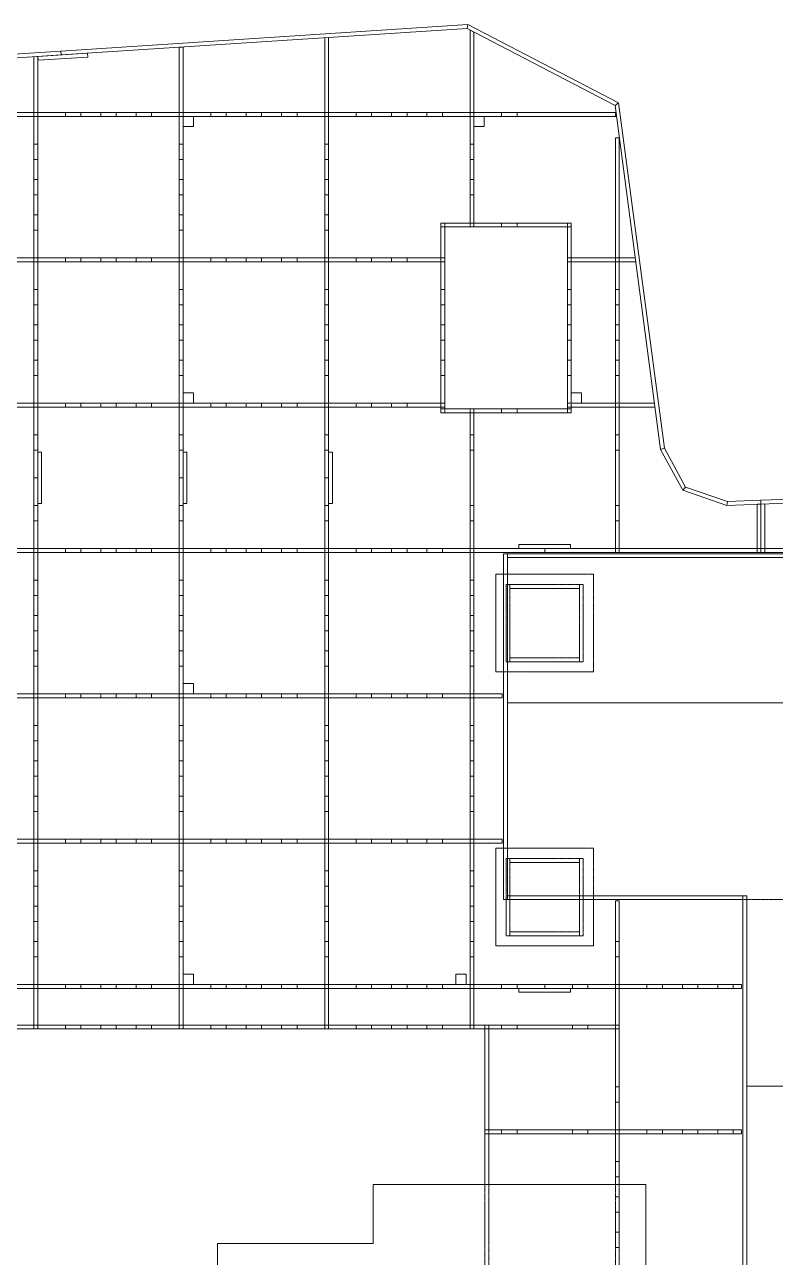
# Model space of a CAD drawing. Header units: millimetres. Extents: x -20225 to 19535, y -17853 to 10707.
# Drawn here: x -12379 to -9462, y 274 to 5066 of the extents above; entities that cross this region are included whole.
import ezdxf

# ---------------------------------------------------------------- set-up
doc = ezdxf.new("R2010")
doc.units = ezdxf.units.MM
doc.linetypes.add('HIDDEN', pattern=[1.905, 1.27, -0.635])

msp = doc.modelspace()

# ---------------------------------------------------------------- linework, layer by layer
at = {"linetype": 'Continuous', "lineweight": 15}
for p, q in [((-10656.1, 5066.2), (-12238.2, 4963.5)), ((-10659.3, 5051), (-12237.2, 4948.5)), ((-10656.1, 5066.2), (-10659.3, 5051)), ((-10084.6, 4752), (-10659.3, 5051)), ((-10070.8, 4761.7), (-10656.1, 5066.2)), ((-10633, 5037.3), (-10648, 5045.1)), ((-10648, 5045.1), (-10648, 4724.7)), ((-10633, 4724.7), (-10633, 5037.3)), ((-11198, 5016), (-11213, 5015)), ((-11213, 5015), (-11213, 4724.7)), ((-11198, 4724.7), (-11198, 5016)), ((-12238.2, 4963.5), (-13820.3, 4860.8)), ((-12237.2, 4948.5), (-13815.1, 4846.1)), ((-12328, 4942.7), (-12343, 4941.7)), ((-12343, 4941.7), (-12343, 4724.7)), ((-12134.4, 4955.2), (-12328, 4942.7)), ((-12328, 4942.7), (-12327, 4927.7)), ((-12328, 4724.7), (-12328, 4942.7)), ((-12327, 4927.7), (-12133.5, 4940.2)), ((-12237.2, 4948.5), (-12238.2, 4963.5)), ((-12133.5, 4940.2), (-12134.4, 4955.2)), ((-11763, 4979.3), (-11778, 4978.4)), ((-11778, 4978.4), (-11778, 4724.7)), ((-11763, 4724.7), (-11763, 4979.3)), ((-10070.8, 4761.7), (-10084.6, 4752)), ((-9907.6, 3414.9), (-10084.6, 4752)), ((-9893.1, 3419.6), (-10070.8, 4761.7)), ((-10081, 4724.7), (-12618, 4724.7)), ((-12618, 4709.7), (-10079, 4709.7)), ((-12328, 4724.7), (-12343, 4724.7)), ((-12343, 4709.7), (-12328, 4709.7)), ((-12343, 4709.7), (-12343, 4159.7)), ((-12328, 4159.7), (-12328, 4709.7)), ((-11763, 4724.7), (-11778, 4724.7)), ((-11778, 4709.7), (-11763, 4709.7)), ((-11778, 4709.7), (-11778, 4159.7)), ((-11723, 4709.7), (-11763, 4709.7)), ((-11763, 4709.7), (-11763, 4669.7)), ((-11763, 4159.7), (-11763, 4709.7)), ((-11723, 4669.7), (-11723, 4709.7)), ((-11198, 4724.7), (-11213, 4724.7)), ((-11213, 4709.7), (-11198, 4709.7)), ((-11213, 4709.7), (-11213, 4159.7)), ((-11198, 4159.7), (-11198, 4709.7)), ((-10648, 4724.7), (-10633, 4724.7)), ((-10648, 4709.7), (-10648, 4294.7)), ((-10633, 4709.7), (-10648, 4709.7)), ((-10593, 4709.7), (-10633, 4709.7)), ((-10633, 4709.7), (-10633, 4669.7)), ((-10633, 4294.7), (-10633, 4709.7)), ((-10593, 4669.7), (-10593, 4709.7)), ((-10079, 4709.7), (-10081, 4724.7)), ((-11763, 4669.7), (-11723, 4669.7)), ((-10633, 4669.7), (-10593, 4669.7)), ((-10083, 4626.6), (-10068, 4626.6)), ((-10083, 4626.6), (-10083, 4159.7)), ((-10068, 4159.7), (-10068, 4626.6)), ((-10761.3, 4294.7), (-10761.3, 4279.7)), ((-10255, 4294.7), (-10761.3, 4294.7)), ((-10761.3, 4279.7), (-10761.3, 4159.7)), ((-10761.3, 4279.7), (-10746.3, 4279.7)), ((-10761.3, 4279.7), (-10255, 4279.7)), ((-10746.3, 4159.7), (-10746.3, 4279.7)), ((-10633, 4294.7), (-10648, 4294.7)), ((-10270, 4279.7), (-10270, 4159.7)), ((-10270, 4279.7), (-10255, 4279.7)), ((-10255, 4279.7), (-10255, 4294.7)), ((-10255, 4159.7), (-10255, 4279.7)), ((-10746.3, 4159.7), (-12618, 4159.7)), ((-12618, 4144.7), (-10746.3, 4144.7)), ((-12328, 4159.7), (-12343, 4159.7)), ((-12343, 4144.7), (-12343, 3594.7)), ((-12343, 4144.7), (-12328, 4144.7)), ((-12328, 3594.7), (-12328, 4144.7)), ((-11763, 4159.7), (-11778, 4159.7)), ((-11778, 4144.7), (-11763, 4144.7)), ((-11778, 4144.7), (-11778, 3594.7)), ((-11763, 3594.7), (-11763, 4144.7)), ((-11198, 4159.7), (-11213, 4159.7)), ((-11213, 4144.7), (-11213, 3594.7)), ((-11213, 4144.7), (-11198, 4144.7)), ((-11198, 3594.7), (-11198, 4144.7)), ((-10746.3, 4159.7), (-10761.3, 4159.7)), ((-10761.3, 4144.7), (-10761.3, 3594.7)), ((-10746.3, 4144.7), (-10761.3, 4144.7)), ((-10746.3, 4159.7), (-10746.3, 4144.7)), ((-10746.3, 3594.7), (-10746.3, 4144.7)), ((-10006.2, 4159.7), (-10270, 4159.7)), ((-10270, 4144.7), (-10270, 4159.7)), ((-10255, 4159.7), (-10270, 4159.7)), ((-10270, 4144.7), (-10004.2, 4144.7)), ((-10270, 4144.7), (-10270, 3594.7)), ((-10270, 4144.7), (-10255, 4144.7)), ((-10255, 3594.7), (-10255, 4144.7)), ((-10068, 4159.7), (-10083, 4159.7)), ((-10083, 4144.7), (-10068, 4144.7)), ((-10083, 4144.7), (-10083, 3594.7)), ((-10068, 3594.7), (-10068, 4144.7)), ((-10004.2, 4144.7), (-10006.2, 4159.7)), ((-10746.3, 3594.7), (-12618, 3594.7)), ((-12328, 3594.7), (-12343, 3594.7)), ((-11763, 3594.7), (-11778, 3594.7)), ((-11723, 3634.7), (-11763, 3634.7)), ((-11763, 3634.7), (-11763, 3594.7)), ((-11763, 3594.7), (-11723, 3594.7)), ((-11723, 3594.7), (-11723, 3634.7)), ((-11198, 3594.7), (-11213, 3594.7)), ((-10746.3, 3594.7), (-10761.3, 3594.7)), ((-10746.3, 3594.7), (-10746.3, 3579.7)), ((-10270, 3579.7), (-10270, 3594.7)), ((-9931.4, 3594.7), (-10270, 3594.7)), ((-10255, 3594.7), (-10270, 3594.7)), ((-10215, 3634.7), (-10255, 3634.7)), ((-10255, 3634.7), (-10255, 3594.7)), ((-10255, 3594.7), (-10215, 3594.7)), ((-10215, 3594.7), (-10215, 3634.7)), ((-10068, 3594.7), (-10083, 3594.7)), ((-9929.4, 3579.7), (-9931.4, 3594.7)), ((-12618, 3579.7), (-10746.3, 3579.7)), ((-12343, 3579.7), (-12328, 3579.7)), ((-12343, 3579.7), (-12343, 3304.7)), ((-12328, 3304.7), (-12328, 3579.7)), ((-11778, 3579.7), (-11763, 3579.7)), ((-11778, 3579.7), (-11778, 3304.7)), ((-11763, 3304.7), (-11763, 3579.7)), ((-11213, 3579.7), (-11213, 3304.7)), ((-11213, 3579.7), (-11198, 3579.7)), ((-11198, 3304.7), (-11198, 3579.7)), ((-10746.3, 3579.7), (-10761.3, 3579.7)), ((-10761.3, 3579.7), (-10761.3, 3572.4)), ((-10746.3, 3572.4), (-10761.3, 3572.4)), ((-10761.3, 3572.4), (-10761.3, 3557.4)), ((-10255, 3572.4), (-10761.3, 3572.4)), ((-10761.3, 3557.4), (-10255, 3557.4)), ((-10746.3, 3572.4), (-10746.3, 3579.7)), ((-10648, 3557.4), (-10633, 3557.4)), ((-10648, 3557.4), (-10648, 3029.7)), ((-10633, 3029.7), (-10633, 3557.4)), ((-10270, 3579.7), (-9929.4, 3579.7)), ((-10270, 3579.7), (-10270, 3572.4)), ((-10270, 3579.7), (-10255, 3579.7)), ((-10255, 3572.4), (-10270, 3572.4)), ((-10255, 3572.4), (-10255, 3579.7)), ((-10255, 3557.4), (-10255, 3572.4)), ((-10083, 3579.7), (-10068, 3579.7)), ((-10083, 3579.7), (-10083, 3029.7)), ((-10068, 3029.7), (-10068, 3579.7)), ((-12313, 3404.7), (-12328, 3404.7)), ((-12328, 3404.7), (-12328, 3204.7)), ((-12313, 3204.7), (-12313, 3404.7)), ((-11748, 3404.7), (-11763, 3404.7)), ((-11763, 3404.7), (-11763, 3204.7)), ((-11748, 3204.7), (-11748, 3404.7)), ((-11183, 3404.7), (-11198, 3404.7)), ((-11198, 3404.7), (-11198, 3204.7)), ((-11183, 3204.7), (-11183, 3404.7)), ((-9893.1, 3419.6), (-9907.6, 3414.9)), ((-9820.9, 3256.4), (-9907.6, 3414.9)), ((-9810.5, 3268.6), (-9893.1, 3419.6)), ((-12343, 3304.7), (-12343, 3029.7)), ((-12328, 3304.7), (-12343, 3304.7)), ((-12328, 3029.7), (-12328, 3304.7)), ((-11778, 3304.7), (-11778, 3029.7)), ((-11763, 3304.7), (-11778, 3304.7)), ((-11763, 3029.7), (-11763, 3304.7)), ((-11198, 3304.7), (-11213, 3304.7)), ((-11213, 3304.7), (-11213, 3029.7)), ((-11198, 3029.7), (-11198, 3304.7)), ((-9820.9, 3256.4), (-9810.5, 3268.6)), ((-9647.9, 3212.5), (-9810.5, 3268.6)), ((-8086.1, 3269.9), (-9518, 3217.3)), ((-9650.1, 3197.4), (-9820.9, 3256.4)), ((-9650.1, 3197.4), (-9647.9, 3212.5)), ((-9518, 3217.3), (-9647.9, 3212.5)), ((-8082.6, 3255), (-9518, 3202.3)), ((-9518, 3202.3), (-9518, 3217.3)), ((-12328, 3204.7), (-12313, 3204.7)), ((-11763, 3204.7), (-11748, 3204.7)), ((-11198, 3204.7), (-11183, 3204.7)), ((-9518, 3202.3), (-9650.1, 3197.4)), ((-9518, 3202.3), (-9533, 3201.7)), ((-9533, 3201.7), (-9533, 3029.7)), ((-9503, 3202.8), (-9518, 3202.3)), ((-9518, 3202.3), (-9518, 3029.7)), ((-9503, 3029.7), (-9503, 3202.8)), ((-10358, 3029.7), (-12618, 3029.7)), ((-12328, 3029.7), (-12343, 3029.7)), ((-11763, 3029.7), (-11778, 3029.7)), ((-11198, 3029.7), (-11213, 3029.7)), ((-10633, 3029.7), (-10648, 3029.7)), ((-10258, 3044.7), (-10458, 3044.7)), ((-10458, 3044.7), (-10458, 3029.7)), ((-10458, 3029.7), (-10258, 3029.7)), ((-10358, 3014.7), (-10358, 3029.7)), ((-9518, 3029.7), (-10358, 3029.7)), ((-10258, 3029.7), (-10258, 3044.7)), ((-10068, 3029.7), (-10083, 3029.7)), ((-9518, 3029.7), (-9533, 3029.7)), ((-9503, 3029.7), (-9518, 3029.7)), ((-8098, 3029.7), (-9518, 3029.7)), ((-9518, 3014.7), (-9518, 3029.7)), ((-12618, 3014.7), (-10358, 3014.7)), ((-12343, 3014.7), (-12328, 3014.7)), ((-12343, 3014.7), (-12343, 2464.7)), ((-12328, 2464.7), (-12328, 3014.7)), ((-11778, 3014.7), (-11763, 3014.7)), ((-11778, 3014.7), (-11778, 2464.7)), ((-11763, 2464.7), (-11763, 3014.7)), ((-11213, 3014.7), (-11198, 3014.7)), ((-11213, 3014.7), (-11213, 2464.7)), ((-11198, 2464.7), (-11198, 3014.7)), ((-10648, 3014.7), (-10633, 3014.7)), ((-10648, 3014.7), (-10648, 2464.7)), ((-10633, 2464.7), (-10633, 3014.7)), ((-10503, 3009.7), (-10518, 3009.7)), ((-10518, 3009.7), (-10518, 1664.7)), ((-10503, 1664.7), (-10503, 3009.7)), ((-10503, 3009.7), (-10503, 2994.7)), ((-9263, 3009.7), (-10503, 3009.7)), ((-10503, 2994.7), (-9263, 2994.7)), ((-10358, 3014.7), (-9518, 3014.7)), ((-9518, 3014.7), (-8098, 3014.7)), ((-10548, 2929.7), (-10518, 2929.7)), ((-10548, 2549.7), (-10548, 2929.7)), ((-10518, 2549.7), (-10548, 2549.7)), ((-11723, 2504.7), (-11763, 2504.7)), ((-11763, 2504.7), (-11763, 2464.7)), ((-11723, 2464.7), (-11723, 2504.7)), ((-10523, 2464.7), (-12618, 2464.7)), ((-12618, 2449.7), (-10523, 2449.7)), ((-12328, 2464.7), (-12343, 2464.7)), ((-12343, 2449.7), (-12343, 1899.7)), ((-12343, 2449.7), (-12328, 2449.7)), ((-12328, 1899.7), (-12328, 2449.7)), ((-11763, 2464.7), (-11778, 2464.7)), ((-11778, 2449.7), (-11778, 1899.7)), ((-11778, 2449.7), (-11763, 2449.7)), ((-11763, 2464.7), (-11723, 2464.7)), ((-11763, 1899.7), (-11763, 2449.7)), ((-11198, 2464.7), (-11213, 2464.7)), ((-11213, 2449.7), (-11198, 2449.7)), ((-11213, 2449.7), (-11213, 1899.7)), ((-11198, 1899.7), (-11198, 2449.7)), ((-10633, 2464.7), (-10648, 2464.7)), ((-10648, 2449.7), (-10633, 2449.7)), ((-10648, 2449.7), (-10648, 1899.7)), ((-10633, 1899.7), (-10633, 2449.7)), ((-10523, 2464.7), (-10523, 2449.7)), ((-9078, 2429.7), (-10503, 2429.7)), ((-10523, 1899.7), (-12618, 1899.7)), ((-12618, 1884.7), (-10523, 1884.7)), ((-12328, 1899.7), (-12343, 1899.7)), ((-12343, 1884.7), (-12328, 1884.7)), ((-12343, 1884.7), (-12343, 1334.7)), ((-12328, 1334.7), (-12328, 1884.7)), ((-11763, 1899.7), (-11778, 1899.7)), ((-11778, 1884.7), (-11778, 1334.7)), ((-11778, 1884.7), (-11763, 1884.7)), ((-11763, 1334.7), (-11763, 1884.7)), ((-11198, 1899.7), (-11213, 1899.7)), ((-11213, 1884.7), (-11198, 1884.7)), ((-11213, 1884.7), (-11213, 1334.7)), ((-11198, 1334.7), (-11198, 1884.7)), ((-10633, 1899.7), (-10648, 1899.7)), ((-10648, 1884.7), (-10633, 1884.7)), ((-10648, 1884.7), (-10648, 1334.7)), ((-10633, 1334.7), (-10633, 1884.7)), ((-10523, 1899.7), (-10523, 1884.7)), ((-10548, 1484.7), (-10548, 1864.7)), ((-10548, 1864.7), (-10518, 1864.7)), ((-9588, 1679.7), (-10503, 1679.7)), ((-10503, 1679.7), (-10503, 1664.7)), ((-9588, 1679.7), (-9588, 174.7)), ((-9573, 1679.7), (-9588, 1679.7)), ((-9588, 1664.7), (-9588, 1679.7)), ((-9573, 174.7), (-9573, 1679.7)), ((-10518, 1664.7), (-10503, 1664.7)), ((-10503, 1664.7), (-9588, 1664.7)), ((-10168, 1664.7), (-10168, 1484.7)), ((-10068, 1659.7), (-10083, 1659.7)), ((-10083, 1659.7), (-10083, 1334.7)), ((-10068, 1334.7), (-10068, 1659.7)), ((-10168, 1484.7), (-10548, 1484.7)), ((-11723, 1374.7), (-11763, 1374.7)), ((-11763, 1374.7), (-11763, 1334.7)), ((-11723, 1334.7), (-11723, 1374.7)), ((-10663, 1374.7), (-10703, 1374.7)), ((-10703, 1374.7), (-10703, 1334.7)), ((-10663, 1334.7), (-10663, 1374.7)), ((-10358, 1334.7), (-12618, 1334.7)), ((-12618, 1319.7), (-10358, 1319.7)), ((-12328, 1334.7), (-12343, 1334.7)), ((-12343, 1319.7), (-12343, 1177.1)), ((-12343, 1319.7), (-12328, 1319.7)), ((-12328, 1177.1), (-12328, 1319.7)), ((-11763, 1334.7), (-11778, 1334.7)), ((-11778, 1319.7), (-11778, 1177.1)), ((-11778, 1319.7), (-11763, 1319.7)), ((-11763, 1334.7), (-11723, 1334.7)), ((-11763, 1177.1), (-11763, 1319.7)), ((-11198, 1334.7), (-11213, 1334.7)), ((-11213, 1319.7), (-11198, 1319.7)), ((-11213, 1319.7), (-11213, 1177.1)), ((-11198, 1177.1), (-11198, 1319.7)), ((-10703, 1334.7), (-10663, 1334.7)), ((-10633, 1334.7), (-10648, 1334.7)), ((-10648, 1319.7), (-10648, 1177.1)), ((-10648, 1319.7), (-10633, 1319.7)), ((-10633, 1177.1), (-10633, 1319.7)), ((-10458, 1319.7), (-10458, 1304.7)), ((-10258, 1319.7), (-10458, 1319.7)), ((-10458, 1304.7), (-10258, 1304.7)), ((-10358, 1319.7), (-10358, 1334.7)), ((-9593, 1334.7), (-10358, 1334.7)), ((-10358, 1319.7), (-9593, 1319.7)), ((-10258, 1304.7), (-10258, 1319.7)), ((-10083, 1334.7), (-10068, 1334.7)), ((-10083, 1319.7), (-10083, 1177.1)), ((-10068, 1319.7), (-10083, 1319.7)), ((-10068, 1177.1), (-10068, 1319.7)), ((-9593, 1334.7), (-9593, 1319.7)), ((-10068, 1177.1), (-12618, 1177.1)), ((-12618, 1162.1), (-10068, 1162.1)), ((-12328, 1177.1), (-12343, 1177.1)), ((-11763, 1177.1), (-11778, 1177.1)), ((-11198, 1177.1), (-11213, 1177.1)), ((-10633, 1177.1), (-10648, 1177.1)), ((-10575.5, 1162.1), (-10590.5, 1162.1)), ((-10590.5, 1162.1), (-10590.5, 769.7)), ((-10575.5, 769.7), (-10575.5, 1162.1)), ((-10068, 1177.1), (-10083, 1177.1)), ((-10083, 1162.1), (-10068, 1162.1)), ((-10083, 1162.1), (-10083, 769.7)), ((-10068, 1162.1), (-10068, 1177.1)), ((-10068, 769.7), (-10068, 1162.1)), ((-9573, 939.7), (-9078, 939.7)), ((-10575.5, 769.7), (-10590.5, 769.7)), ((-9593, 769.7), (-10590.5, 769.7)), ((-10590.5, 754.7), (-10590.5, 769.7)), ((-10083, 769.7), (-10068, 769.7)), ((-9593, 769.7), (-9593, 754.7)), ((-10590.5, 754.7), (-10575.5, 754.7)), ((-10590.5, 754.7), (-10590.5, 557.4)), ((-10590.5, 754.7), (-9593, 754.7)), ((-10575.5, 557.4), (-10575.5, 754.7)), ((-10083, 754.7), (-10083, 557.4)), ((-10068, 754.7), (-10083, 754.7)), ((-10068, 557.4), (-10068, 754.7)), ((-11024.7, 557.4), (-11024.7, 327.4)), ((-9964.7, 557.4), (-11024.7, 557.4)), ((-9964.7, -42.6), (-9964.7, 557.4)), ((-11024.7, 327.4), (-11629.7, 327.4)), ((-11629.7, 327.4), (-11629.7, -212.6))]:
    msp.add_line(p, q, dxfattribs=at)
at = {"linetype": 'HIDDEN', "lineweight": 0}
for p, q in [((-12343, 4709.7), (-12343, 4724.7)), ((-12328, 4724.7), (-12328, 4709.7)), ((-12220.5, 4724.7), (-12220.5, 4709.7)), ((-12160.5, 4709.7), (-12160.5, 4724.7)), ((-12083, 4724.7), (-12083, 4709.7)), ((-12023, 4709.7), (-12023, 4724.7)), ((-11945.5, 4724.7), (-11945.5, 4709.7)), ((-11885.5, 4709.7), (-11885.5, 4724.7)), ((-11778, 4709.7), (-11778, 4724.7)), ((-11763, 4724.7), (-11763, 4709.7)), ((-11655.5, 4724.7), (-11655.5, 4709.7)), ((-11595.5, 4709.7), (-11595.5, 4724.7)), ((-11518, 4724.7), (-11518, 4709.7)), ((-11458, 4709.7), (-11458, 4724.7)), ((-11380.5, 4724.7), (-11380.5, 4709.7)), ((-11320.5, 4709.7), (-11320.5, 4724.7)), ((-11213, 4709.7), (-11213, 4724.7)), ((-11198, 4724.7), (-11198, 4709.7)), ((-11090.5, 4724.7), (-11090.5, 4709.7)), ((-11030.5, 4709.7), (-11030.5, 4724.7)), ((-10953, 4724.7), (-10953, 4709.7)), ((-10893, 4709.7), (-10893, 4724.7)), ((-10815.5, 4724.7), (-10815.5, 4709.7)), ((-10755.5, 4709.7), (-10755.5, 4724.7)), ((-10648, 4709.7), (-10648, 4724.7)), ((-10633, 4724.7), (-10633, 4709.7)), ((-10525.5, 4724.7), (-10525.5, 4709.7)), ((-10465.5, 4709.7), (-10465.5, 4724.7)), ((-10083, 4709.7), (-10083, 4724.7)), ((-12328, 4602.2), (-12343, 4602.2)), ((-11763, 4602.2), (-11778, 4602.2)), ((-11198, 4602.2), (-11213, 4602.2)), ((-10633, 4602.2), (-10648, 4602.2)), ((-12343, 4542.2), (-12328, 4542.2)), ((-11778, 4542.2), (-11763, 4542.2)), ((-11213, 4542.2), (-11198, 4542.2)), ((-10648, 4542.2), (-10633, 4542.2)), ((-12328, 4464.7), (-12343, 4464.7)), ((-11763, 4464.7), (-11778, 4464.7)), ((-11198, 4464.7), (-11213, 4464.7)), ((-10633, 4464.7), (-10648, 4464.7)), ((-12343, 4404.7), (-12328, 4404.7)), ((-11778, 4404.7), (-11763, 4404.7)), ((-11213, 4404.7), (-11198, 4404.7)), ((-10648, 4404.7), (-10633, 4404.7)), ((-12328, 4327.2), (-12343, 4327.2)), ((-11763, 4327.2), (-11778, 4327.2)), ((-11198, 4327.2), (-11213, 4327.2)), ((-12343, 4267.2), (-12328, 4267.2)), ((-11778, 4267.2), (-11763, 4267.2)), ((-11213, 4267.2), (-11198, 4267.2)), ((-10746.3, 4279.7), (-10746.3, 4294.7)), ((-10648, 4279.7), (-10648, 4294.7)), ((-10633, 4294.7), (-10633, 4279.7)), ((-10525.5, 4294.7), (-10525.5, 4279.7)), ((-10465.5, 4279.7), (-10465.5, 4294.7)), ((-10270, 4294.7), (-10270, 4279.7)), ((-12343, 4144.7), (-12343, 4159.7)), ((-12328, 4159.7), (-12328, 4144.7)), ((-12220.5, 4159.7), (-12220.5, 4144.7)), ((-12160.5, 4144.7), (-12160.5, 4159.7)), ((-12083, 4159.7), (-12083, 4144.7)), ((-12023, 4144.7), (-12023, 4159.7)), ((-11945.5, 4159.7), (-11945.5, 4144.7)), ((-11885.5, 4144.7), (-11885.5, 4159.7)), ((-11778, 4144.7), (-11778, 4159.7)), ((-11763, 4159.7), (-11763, 4144.7)), ((-11655.5, 4159.7), (-11655.5, 4144.7)), ((-11595.5, 4144.7), (-11595.5, 4159.7)), ((-11518, 4159.7), (-11518, 4144.7)), ((-11458, 4144.7), (-11458, 4159.7)), ((-11380.5, 4159.7), (-11380.5, 4144.7)), ((-11320.5, 4144.7), (-11320.5, 4159.7)), ((-11213, 4144.7), (-11213, 4159.7)), ((-11198, 4159.7), (-11198, 4144.7)), ((-11090.5, 4159.7), (-11090.5, 4144.7)), ((-11030.5, 4144.7), (-11030.5, 4159.7)), ((-10953, 4159.7), (-10953, 4144.7)), ((-10893, 4144.7), (-10893, 4159.7)), ((-10761.3, 4144.7), (-10761.3, 4159.7)), ((-10255, 4159.7), (-10255, 4144.7)), ((-10083, 4144.7), (-10083, 4159.7)), ((-10068, 4159.7), (-10068, 4144.7)), ((-12328, 4037.2), (-12343, 4037.2)), ((-11763, 4037.2), (-11778, 4037.2)), ((-11198, 4037.2), (-11213, 4037.2)), ((-10746.3, 4037.2), (-10761.3, 4037.2)), ((-10255, 4037.2), (-10270, 4037.2)), ((-10068, 4037.2), (-10083, 4037.2)), ((-12343, 3977.2), (-12328, 3977.2)), ((-11778, 3977.2), (-11763, 3977.2)), ((-11213, 3977.2), (-11198, 3977.2)), ((-10761.3, 3977.2), (-10746.3, 3977.2)), ((-10270, 3977.2), (-10255, 3977.2)), ((-10083, 3977.2), (-10068, 3977.2)), ((-12328, 3899.7), (-12343, 3899.7)), ((-11763, 3899.7), (-11778, 3899.7)), ((-11198, 3899.7), (-11213, 3899.7)), ((-10746.3, 3899.7), (-10761.3, 3899.7)), ((-10255, 3899.7), (-10270, 3899.7)), ((-10068, 3899.7), (-10083, 3899.7)), ((-12343, 3839.7), (-12328, 3839.7)), ((-11778, 3839.7), (-11763, 3839.7)), ((-11213, 3839.7), (-11198, 3839.7)), ((-10761.3, 3839.7), (-10746.3, 3839.7)), ((-10270, 3839.7), (-10255, 3839.7)), ((-10083, 3839.7), (-10068, 3839.7)), ((-12328, 3762.2), (-12343, 3762.2)), ((-11763, 3762.2), (-11778, 3762.2)), ((-11198, 3762.2), (-11213, 3762.2)), ((-10746.3, 3762.2), (-10761.3, 3762.2)), ((-10255, 3762.2), (-10270, 3762.2)), ((-10068, 3762.2), (-10083, 3762.2)), ((-12343, 3702.2), (-12328, 3702.2)), ((-11778, 3702.2), (-11763, 3702.2)), ((-11213, 3702.2), (-11198, 3702.2)), ((-10761.3, 3702.2), (-10746.3, 3702.2)), ((-10270, 3702.2), (-10255, 3702.2)), ((-10083, 3702.2), (-10068, 3702.2)), ((-12343, 3579.7), (-12343, 3594.7)), ((-12328, 3594.7), (-12328, 3579.7)), ((-12220.5, 3594.7), (-12220.5, 3579.7)), ((-12160.5, 3579.7), (-12160.5, 3594.7)), ((-12083, 3594.7), (-12083, 3579.7)), ((-12023, 3579.7), (-12023, 3594.7)), ((-11945.5, 3594.7), (-11945.5, 3579.7)), ((-11885.5, 3579.7), (-11885.5, 3594.7)), ((-11778, 3579.7), (-11778, 3594.7)), ((-11763, 3594.7), (-11763, 3579.7)), ((-11655.5, 3594.7), (-11655.5, 3579.7)), ((-11595.5, 3579.7), (-11595.5, 3594.7)), ((-11518, 3594.7), (-11518, 3579.7)), ((-11458, 3579.7), (-11458, 3594.7)), ((-11380.5, 3594.7), (-11380.5, 3579.7)), ((-11320.5, 3579.7), (-11320.5, 3594.7)), ((-11213, 3579.7), (-11213, 3594.7)), ((-11198, 3594.7), (-11198, 3579.7)), ((-11090.5, 3594.7), (-11090.5, 3579.7)), ((-11030.5, 3579.7), (-11030.5, 3594.7)), ((-10953, 3594.7), (-10953, 3579.7)), ((-10893, 3579.7), (-10893, 3594.7)), ((-10761.3, 3579.7), (-10761.3, 3594.7)), ((-10255, 3594.7), (-10255, 3579.7)), ((-10083, 3579.7), (-10083, 3594.7)), ((-10068, 3594.7), (-10068, 3579.7)), ((-10746.3, 3557.4), (-10746.3, 3572.4)), ((-10648, 3557.4), (-10648, 3572.4)), ((-10633, 3572.4), (-10633, 3557.4)), ((-10525.5, 3572.4), (-10525.5, 3557.4)), ((-10465.5, 3557.4), (-10465.5, 3572.4)), ((-10270, 3572.4), (-10270, 3557.4)), ((-12328, 3472.2), (-12343, 3472.2)), ((-11763, 3472.2), (-11778, 3472.2)), ((-11198, 3472.2), (-11213, 3472.2)), ((-10633, 3472.2), (-10648, 3472.2)), ((-10068, 3472.2), (-10083, 3472.2)), ((-12343, 3412.2), (-12328, 3412.2)), ((-11778, 3412.2), (-11763, 3412.2)), ((-11213, 3412.2), (-11198, 3412.2)), ((-10648, 3412.2), (-10633, 3412.2)), ((-10083, 3412.2), (-10068, 3412.2)), ((-12328, 3197.2), (-12343, 3197.2)), ((-11763, 3197.2), (-11778, 3197.2)), ((-11198, 3197.2), (-11213, 3197.2)), ((-10633, 3197.2), (-10648, 3197.2)), ((-10068, 3197.2), (-10083, 3197.2)), ((-12343, 3137.2), (-12328, 3137.2)), ((-11778, 3137.2), (-11763, 3137.2)), ((-11213, 3137.2), (-11198, 3137.2)), ((-10648, 3137.2), (-10633, 3137.2)), ((-10083, 3137.2), (-10068, 3137.2)), ((-12343, 3014.7), (-12343, 3029.7)), ((-12328, 3029.7), (-12328, 3014.7)), ((-12220.5, 3029.7), (-12220.5, 3014.7)), ((-12160.5, 3014.7), (-12160.5, 3029.7)), ((-12083, 3029.7), (-12083, 3014.7)), ((-12023, 3014.7), (-12023, 3029.7)), ((-11945.5, 3029.7), (-11945.5, 3014.7)), ((-11885.5, 3014.7), (-11885.5, 3029.7)), ((-11778, 3014.7), (-11778, 3029.7)), ((-11763, 3029.7), (-11763, 3014.7)), ((-11655.5, 3029.7), (-11655.5, 3014.7)), ((-11595.5, 3014.7), (-11595.5, 3029.7)), ((-11518, 3029.7), (-11518, 3014.7)), ((-11458, 3014.7), (-11458, 3029.7)), ((-11380.5, 3029.7), (-11380.5, 3014.7)), ((-11320.5, 3014.7), (-11320.5, 3029.7)), ((-11213, 3014.7), (-11213, 3029.7)), ((-11198, 3029.7), (-11198, 3014.7)), ((-11090.5, 3029.7), (-11090.5, 3014.7)), ((-11030.5, 3014.7), (-11030.5, 3029.7)), ((-10953, 3029.7), (-10953, 3014.7)), ((-10893, 3014.7), (-10893, 3029.7)), ((-10815.5, 3029.7), (-10815.5, 3014.7)), ((-10755.5, 3014.7), (-10755.5, 3029.7)), ((-10648, 3014.7), (-10648, 3029.7)), ((-10633, 3029.7), (-10633, 3014.7)), ((-10083, 3014.7), (-10083, 3029.7)), ((-10068, 3029.7), (-10068, 3014.7)), ((-9533, 3029.7), (-9533, 3014.7)), ((-9503, 3029.7), (-9503, 3014.7)), ((-10518, 2929.7), (-10168, 2929.7)), ((-10168, 2929.7), (-10168, 2549.7)), ((-12328, 2907.2), (-12343, 2907.2)), ((-11763, 2907.2), (-11778, 2907.2)), ((-11198, 2907.2), (-11213, 2907.2)), ((-10633, 2907.2), (-10648, 2907.2)), ((-10508, 2589.7), (-10508, 2889.7)), ((-10508, 2889.7), (-10493, 2889.7)), ((-10493, 2889.7), (-10493, 2589.7)), ((-10493, 2889.7), (-10223, 2889.7)), ((-10493, 2874.7), (-10493, 2889.7)), ((-10223, 2589.7), (-10223, 2889.7)), ((-10223, 2889.7), (-10208, 2889.7)), ((-10223, 2889.7), (-10223, 2874.7)), ((-10208, 2889.7), (-10208, 2589.7)), ((-12343, 2847.2), (-12328, 2847.2)), ((-11778, 2847.2), (-11763, 2847.2)), ((-11213, 2847.2), (-11198, 2847.2)), ((-10648, 2847.2), (-10633, 2847.2)), ((-10223, 2874.7), (-10493, 2874.7)), ((-12328, 2769.7), (-12343, 2769.7)), ((-11763, 2769.7), (-11778, 2769.7)), ((-11198, 2769.7), (-11213, 2769.7)), ((-10633, 2769.7), (-10648, 2769.7)), ((-12343, 2709.7), (-12328, 2709.7)), ((-11778, 2709.7), (-11763, 2709.7)), ((-11213, 2709.7), (-11198, 2709.7)), ((-10648, 2709.7), (-10633, 2709.7)), ((-12328, 2632.2), (-12343, 2632.2)), ((-11763, 2632.2), (-11778, 2632.2)), ((-11198, 2632.2), (-11213, 2632.2)), ((-10633, 2632.2), (-10648, 2632.2)), ((-10493, 2589.7), (-10508, 2589.7)), ((-10493, 2604.7), (-10223, 2604.7)), ((-10493, 2589.7), (-10493, 2604.7)), ((-10223, 2589.7), (-10493, 2589.7)), ((-10223, 2604.7), (-10223, 2589.7)), ((-10208, 2589.7), (-10223, 2589.7)), ((-12343, 2572.2), (-12328, 2572.2)), ((-11778, 2572.2), (-11763, 2572.2)), ((-11213, 2572.2), (-11198, 2572.2)), ((-10648, 2572.2), (-10633, 2572.2)), ((-10168, 2549.7), (-10518, 2549.7)), ((-12343, 2449.7), (-12343, 2464.7)), ((-12328, 2464.7), (-12328, 2449.7)), ((-12220.5, 2464.7), (-12220.5, 2449.7)), ((-12160.5, 2449.7), (-12160.5, 2464.7)), ((-12083, 2464.7), (-12083, 2449.7)), ((-12023, 2449.7), (-12023, 2464.7)), ((-11945.5, 2464.7), (-11945.5, 2449.7)), ((-11885.5, 2449.7), (-11885.5, 2464.7)), ((-11778, 2449.7), (-11778, 2464.7)), ((-11763, 2464.7), (-11763, 2449.7)), ((-11655.5, 2464.7), (-11655.5, 2449.7)), ((-11595.5, 2449.7), (-11595.5, 2464.7)), ((-11518, 2464.7), (-11518, 2449.7)), ((-11458, 2449.7), (-11458, 2464.7)), ((-11380.5, 2464.7), (-11380.5, 2449.7)), ((-11320.5, 2449.7), (-11320.5, 2464.7)), ((-11213, 2449.7), (-11213, 2464.7)), ((-11198, 2464.7), (-11198, 2449.7)), ((-11090.5, 2464.7), (-11090.5, 2449.7)), ((-11030.5, 2449.7), (-11030.5, 2464.7)), ((-10953, 2464.7), (-10953, 2449.7)), ((-10893, 2449.7), (-10893, 2464.7)), ((-10815.5, 2464.7), (-10815.5, 2449.7)), ((-10755.5, 2449.7), (-10755.5, 2464.7)), ((-10648, 2449.7), (-10648, 2464.7)), ((-10633, 2464.7), (-10633, 2449.7)), ((-12328, 2342.2), (-12343, 2342.2)), ((-11763, 2342.2), (-11778, 2342.2)), ((-11198, 2342.2), (-11213, 2342.2)), ((-10633, 2342.2), (-10648, 2342.2)), ((-12343, 2282.2), (-12328, 2282.2)), ((-11778, 2282.2), (-11763, 2282.2)), ((-11213, 2282.2), (-11198, 2282.2)), ((-10648, 2282.2), (-10633, 2282.2)), ((-12328, 2204.7), (-12343, 2204.7)), ((-11763, 2204.7), (-11778, 2204.7)), ((-11198, 2204.7), (-11213, 2204.7)), ((-10633, 2204.7), (-10648, 2204.7)), ((-12343, 2144.7), (-12328, 2144.7)), ((-11778, 2144.7), (-11763, 2144.7)), ((-11213, 2144.7), (-11198, 2144.7)), ((-10648, 2144.7), (-10633, 2144.7)), ((-12328, 2067.2), (-12343, 2067.2)), ((-11763, 2067.2), (-11778, 2067.2)), ((-11198, 2067.2), (-11213, 2067.2)), ((-10633, 2067.2), (-10648, 2067.2)), ((-12343, 2007.2), (-12328, 2007.2)), ((-11778, 2007.2), (-11763, 2007.2)), ((-11213, 2007.2), (-11198, 2007.2)), ((-10648, 2007.2), (-10633, 2007.2)), ((-12343, 1884.7), (-12343, 1899.7)), ((-12328, 1899.7), (-12328, 1884.7)), ((-12220.5, 1899.7), (-12220.5, 1884.7)), ((-12160.5, 1884.7), (-12160.5, 1899.7)), ((-12083, 1899.7), (-12083, 1884.7)), ((-12023, 1884.7), (-12023, 1899.7)), ((-11945.5, 1899.7), (-11945.5, 1884.7)), ((-11885.5, 1884.7), (-11885.5, 1899.7)), ((-11778, 1884.7), (-11778, 1899.7)), ((-11763, 1899.7), (-11763, 1884.7)), ((-11655.5, 1899.7), (-11655.5, 1884.7)), ((-11595.5, 1884.7), (-11595.5, 1899.7)), ((-11518, 1899.7), (-11518, 1884.7)), ((-11458, 1884.7), (-11458, 1899.7)), ((-11380.5, 1899.7), (-11380.5, 1884.7)), ((-11320.5, 1884.7), (-11320.5, 1899.7)), ((-11213, 1884.7), (-11213, 1899.7)), ((-11198, 1899.7), (-11198, 1884.7)), ((-11090.5, 1899.7), (-11090.5, 1884.7)), ((-11030.5, 1884.7), (-11030.5, 1899.7)), ((-10953, 1899.7), (-10953, 1884.7)), ((-10893, 1884.7), (-10893, 1899.7)), ((-10815.5, 1899.7), (-10815.5, 1884.7)), ((-10755.5, 1884.7), (-10755.5, 1899.7)), ((-10648, 1884.7), (-10648, 1899.7)), ((-10633, 1899.7), (-10633, 1884.7)), ((-10518, 1864.7), (-10168, 1864.7)), ((-10508, 1524.7), (-10508, 1824.7)), ((-10508, 1824.7), (-10493, 1824.7)), ((-10493, 1824.7), (-10493, 1524.7)), ((-10493, 1824.7), (-10223, 1824.7)), ((-10493, 1809.7), (-10493, 1824.7)), ((-10223, 1824.7), (-10223, 1809.7)), ((-10223, 1524.7), (-10223, 1824.7)), ((-10223, 1824.7), (-10208, 1824.7)), ((-10208, 1824.7), (-10208, 1524.7)), ((-10168, 1864.7), (-10168, 1664.7)), ((-12328, 1777.2), (-12343, 1777.2)), ((-11763, 1777.2), (-11778, 1777.2)), ((-11198, 1777.2), (-11213, 1777.2)), ((-10633, 1777.2), (-10648, 1777.2)), ((-10223, 1809.7), (-10493, 1809.7)), ((-12343, 1717.2), (-12328, 1717.2)), ((-11778, 1717.2), (-11763, 1717.2)), ((-11213, 1717.2), (-11198, 1717.2)), ((-10648, 1717.2), (-10633, 1717.2)), ((-12328, 1639.7), (-12343, 1639.7)), ((-11763, 1639.7), (-11778, 1639.7)), ((-11198, 1639.7), (-11213, 1639.7)), ((-10633, 1639.7), (-10648, 1639.7)), ((-9588, 1664.7), (-7588, 1664.7)), ((-12343, 1579.7), (-12328, 1579.7)), ((-11778, 1579.7), (-11763, 1579.7)), ((-11213, 1579.7), (-11198, 1579.7)), ((-10648, 1579.7), (-10633, 1579.7)), ((-10493, 1524.7), (-10493, 1539.7)), ((-10493, 1539.7), (-10223, 1539.7)), ((-10223, 1539.7), (-10223, 1524.7)), ((-12328, 1502.2), (-12343, 1502.2)), ((-11763, 1502.2), (-11778, 1502.2)), ((-11198, 1502.2), (-11213, 1502.2)), ((-10633, 1502.2), (-10648, 1502.2)), ((-10493, 1524.7), (-10508, 1524.7)), ((-10223, 1524.7), (-10493, 1524.7)), ((-10208, 1524.7), (-10223, 1524.7)), ((-10068, 1502.2), (-10083, 1502.2)), ((-12343, 1442.2), (-12328, 1442.2)), ((-11778, 1442.2), (-11763, 1442.2)), ((-11213, 1442.2), (-11198, 1442.2)), ((-10648, 1442.2), (-10633, 1442.2)), ((-10083, 1442.2), (-10068, 1442.2)), ((-12343, 1319.7), (-12343, 1334.7)), ((-12328, 1334.7), (-12328, 1319.7)), ((-12220.5, 1334.7), (-12220.5, 1319.7)), ((-12160.5, 1319.7), (-12160.5, 1334.7)), ((-12083, 1334.7), (-12083, 1319.7)), ((-12023, 1319.7), (-12023, 1334.7)), ((-11945.5, 1334.7), (-11945.5, 1319.7)), ((-11885.5, 1319.7), (-11885.5, 1334.7)), ((-11778, 1319.7), (-11778, 1334.7)), ((-11763, 1334.7), (-11763, 1319.7)), ((-11655.5, 1334.7), (-11655.5, 1319.7)), ((-11595.5, 1319.7), (-11595.5, 1334.7)), ((-11518, 1334.7), (-11518, 1319.7)), ((-11458, 1319.7), (-11458, 1334.7)), ((-11380.5, 1334.7), (-11380.5, 1319.7)), ((-11320.5, 1319.7), (-11320.5, 1334.7)), ((-11213, 1319.7), (-11213, 1334.7)), ((-11198, 1334.7), (-11198, 1319.7)), ((-11090.5, 1334.7), (-11090.5, 1319.7)), ((-11030.5, 1319.7), (-11030.5, 1334.7)), ((-10953, 1334.7), (-10953, 1319.7)), ((-10893, 1319.7), (-10893, 1334.7)), ((-10815.5, 1334.7), (-10815.5, 1319.7)), ((-10755.5, 1319.7), (-10755.5, 1334.7)), ((-10648, 1319.7), (-10648, 1334.7)), ((-10633, 1334.7), (-10633, 1319.7)), ((-10525.5, 1334.7), (-10525.5, 1319.7)), ((-10465.5, 1319.7), (-10465.5, 1334.7)), ((-10250.5, 1334.7), (-10250.5, 1319.7)), ((-10190.5, 1319.7), (-10190.5, 1334.7)), ((-10083, 1319.7), (-10083, 1334.7)), ((-10068, 1334.7), (-10068, 1319.7)), ((-9960.5, 1334.7), (-9960.5, 1319.7)), ((-9900.5, 1319.7), (-9900.5, 1334.7)), ((-9823, 1334.7), (-9823, 1319.7)), ((-9763, 1319.7), (-9763, 1334.7)), ((-9685.5, 1334.7), (-9685.5, 1319.7)), ((-9625.5, 1319.7), (-9625.5, 1334.7)), ((-12343, 1162.1), (-12343, 1177.1)), ((-12328, 1162.1), (-12328, 1177.1)), ((-12220.5, 1177.1), (-12220.5, 1162.1)), ((-12160.5, 1162.1), (-12160.5, 1177.1)), ((-12083, 1177.1), (-12083, 1162.1)), ((-12023, 1162.1), (-12023, 1177.1)), ((-11945.5, 1177.1), (-11945.5, 1162.1)), ((-11885.5, 1162.1), (-11885.5, 1177.1)), ((-11778, 1162.1), (-11778, 1177.1)), ((-11763, 1162.1), (-11763, 1177.1)), ((-11655.5, 1177.1), (-11655.5, 1162.1)), ((-11595.5, 1162.1), (-11595.5, 1177.1)), ((-11518, 1177.1), (-11518, 1162.1)), ((-11458, 1162.1), (-11458, 1177.1)), ((-11380.5, 1177.1), (-11380.5, 1162.1)), ((-11320.5, 1162.1), (-11320.5, 1177.1)), ((-11213, 1162.1), (-11213, 1177.1)), ((-11198, 1177.1), (-11198, 1162.1)), ((-11090.5, 1177.1), (-11090.5, 1162.1)), ((-11030.5, 1162.1), (-11030.5, 1177.1)), ((-10953, 1177.1), (-10953, 1162.1)), ((-10893, 1162.1), (-10893, 1177.1)), ((-10815.5, 1177.1), (-10815.5, 1162.1)), ((-10755.5, 1162.1), (-10755.5, 1177.1)), ((-10648, 1162.1), (-10648, 1177.1)), ((-10633, 1177.1), (-10633, 1162.1)), ((-10590.5, 1162.1), (-10590.5, 1177.1)), ((-10575.5, 1177.1), (-10575.5, 1162.1)), ((-10525.5, 1177.1), (-10525.5, 1162.1)), ((-10465.5, 1162.1), (-10465.5, 1177.1)), ((-10250.5, 1177.1), (-10250.5, 1162.1)), ((-10190.5, 1162.1), (-10190.5, 1177.1)), ((-10083, 1177.1), (-10083, 1162.1)), ((-10068, 937.2), (-10083, 937.2)), ((-10083, 877.2), (-10068, 877.2)), ((-10575.5, 769.7), (-10575.5, 754.7)), ((-10525.5, 769.7), (-10525.5, 754.7)), ((-10465.5, 754.7), (-10465.5, 769.7)), ((-10250.5, 769.7), (-10250.5, 754.7)), ((-10190.5, 754.7), (-10190.5, 769.7)), ((-10083, 754.7), (-10083, 769.7)), ((-10068, 769.7), (-10068, 754.7)), ((-9960.5, 769.7), (-9960.5, 754.7)), ((-9900.5, 754.7), (-9900.5, 769.7)), ((-9823, 769.7), (-9823, 754.7)), ((-9763, 754.7), (-9763, 769.7)), ((-9685.5, 769.7), (-9685.5, 754.7)), ((-9625.5, 754.7), (-9625.5, 769.7)), ((-10068, 647.2), (-10083, 647.2)), ((-10083, 587.2), (-10068, 587.2)), ((-10590.5, 557.4), (-10590.5, 204.7)), ((-10575.5, 204.7), (-10575.5, 557.4)), ((-10083, 557.4), (-10083, 204.7)), ((-10068, 204.7), (-10068, 557.4)), ((-10068, 509.7), (-10083, 509.7)), ((-10083, 449.7), (-10068, 449.7)), ((-10068, 372.2), (-10083, 372.2)), ((-10083, 312.2), (-10068, 312.2))]:
    msp.add_line(p, q, dxfattribs=at)

doc.saveas('drawing.dxf')
